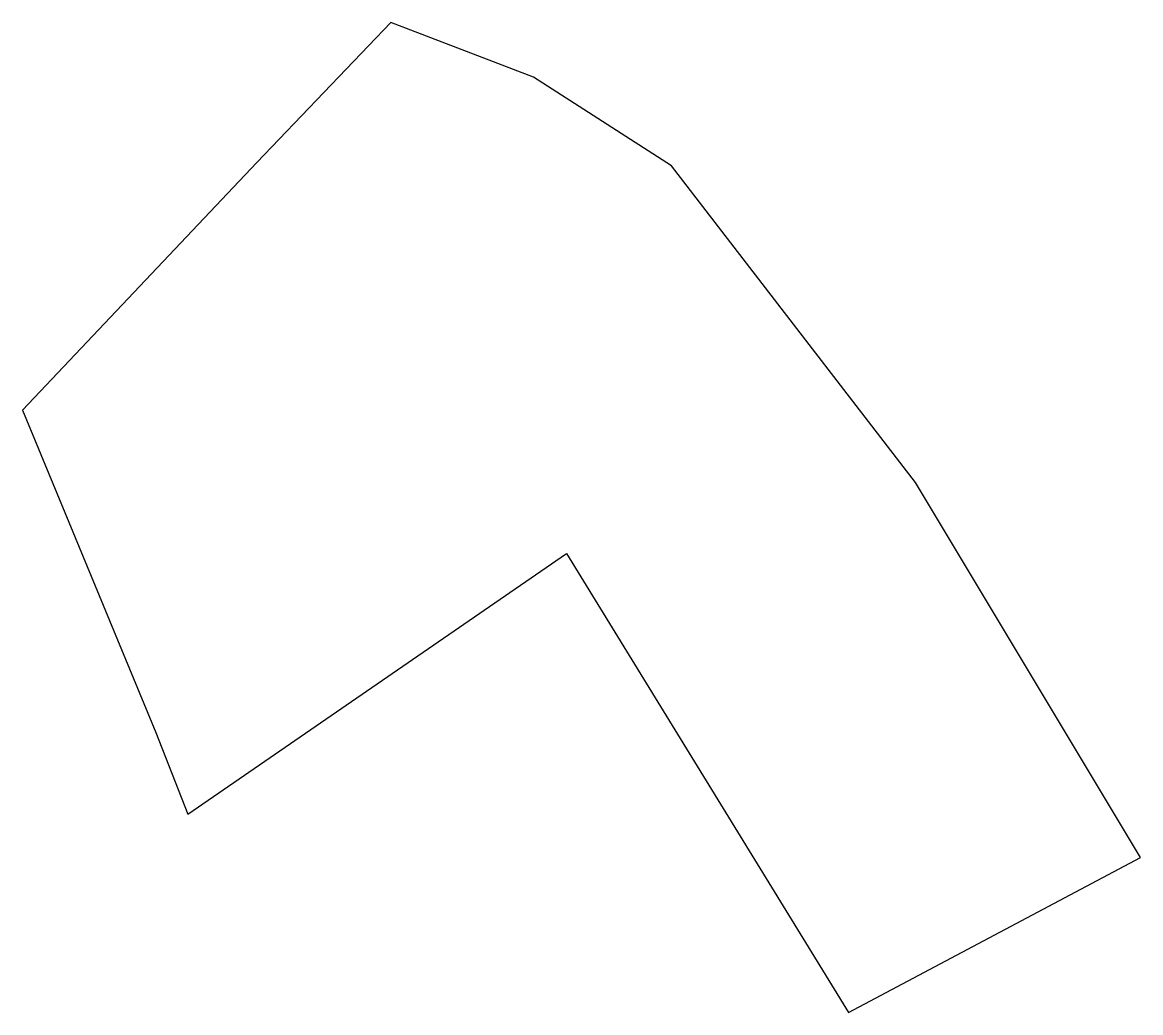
# Model space of a CAD drawing. Header units: metres. Extents: x 316755.7 to 316818.9, y 5276452.9 to 5276508.9.
import ezdxf

# ---------------------------------------------------------------- set-up
doc = ezdxf.new("R2010")
doc.units = ezdxf.units.M
doc.layers.add('LOT - 1', color=3, linetype='Continuous')

msp = doc.modelspace()

# ---------------------------------------------------------------- linework, layer by layer
at = {"layer": 'LOT - 1'}
msp.add_lwpolyline([(316755.687, 5276486.968), (316763.229, 5276468.742), (316765.049, 5276464.118), (316786.466, 5276478.87), (316802.414, 5276452.895), (316818.944, 5276461.672), (316806.211, 5276482.875), (316792.405, 5276500.793), (316784.594, 5276505.803), (316776.538, 5276508.9), (316768.955, 5276500.974)], close=True, dxfattribs=at)

doc.saveas('drawing.dxf')
